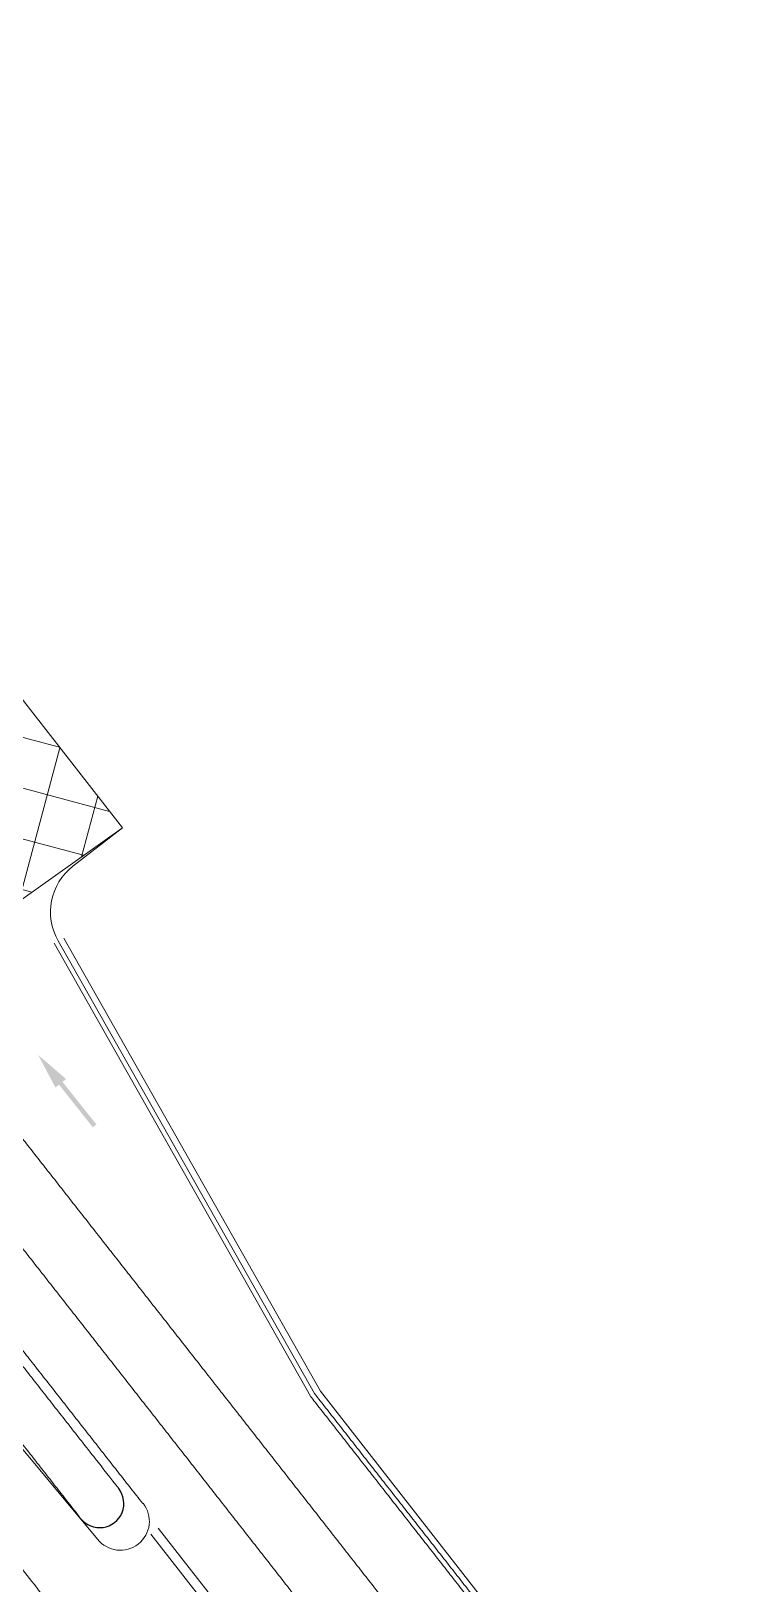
# Model space of a CAD drawing. Header units: millimetres. Extents: x 523446 to 528898, y 388189 to 392165.
# Drawn here: x 524459.6 to 524496.1, y 390439 to 390519.3 of the extents above; entities that cross this region are included whole.
import ezdxf

# ---------------------------------------------------------------- set-up
doc = ezdxf.new("R2010")
doc.units = ezdxf.units.MM
for name, pattern in [('ACAD_ISO03W100', [30, 12, -18]), ('ACAD_ISO04W100', [30, 24, -3, 0, -3]), ('白色虚线3米', [6, 3, -3])]:
    doc.linetypes.add(name, pattern=pattern)
for name, color, linetype in [('000', 7, 'Continuous'), ('000-scy-护栏', 160, 'ACAD_ISO03W100'), ('000-scy-箭头', 7, 'Continuous'), ('000-scy-道路标线', 122, '白色虚线3米'), ('MEDS道路平面中线-GSS', 7, 'Continuous'), ('侧分带与渠化岛', 3, 'Continuous'), ('车行道边线', 5, 'ACAD_ISO04W100')]:
    doc.layers.add(name, color=color, linetype=linetype)
doc.layers.add('000-scy-车道标线(实)', color=7, linetype='Continuous', lineweight=40)

msp = doc.modelspace()

# ---------------------------------------------------------------- hatches: boundary and pattern name
at = {"layer": '000', "linetype": 'ByBlock', "lineweight": 0}
h = msp.add_hatch(dxfattribs=at)
h.set_pattern_fill('ANSI37', color=2, scale=0.8, angle=30, style=0)
edge = h.paths.add_edge_path()
edge.add_line((524410.163, 390513.197), (524422.972, 390522.169))
edge.add_arc((524425.736, 390524.644), 3.71, 221.84729, 337.29185)
edge.add_line((524429.159, 390523.212), (524464.292, 390478.13))
edge.add_line((524464.292, 390478.13), (524446.965, 390465.807))
edge.add_line((524446.965, 390465.807), (524408.932, 390514.783))
edge.add_line((524408.932, 390514.783), (524410.163, 390513.197))
at = {"layer": '000-scy-箭头', "linetype": 'ByBlock', "lineweight": 0}
msp.add_hatch(color=4, dxfattribs=at).paths.add_polyline_path([(524461.382, 390465.132), (524461.198, 390464.986), (524462.949, 390462.785), (524462.766, 390462.639), (524461.015, 390464.84), (524460.831, 390464.694), (524459.939, 390466.38)])

# ---------------------------------------------------------------- linework, layer by layer
at = {"layer": '000-scy-护栏', "linetype": 'ByBlock', "lineweight": 0, "ltscale": 0.2}
msp.add_lwpolyline([(524503.764, 390421.061, -0.067788), (524498.102, 390422.562, -0.038016), (524492.471, 390426.429, -0.032173), (524489.563, 390429.741), (524474.532, 390448.99), (524461.266, 390472.418)], format="xyb", dxfattribs=at)
at = {"layer": '000-scy-车道标线(实)', "color": 4, "linetype": 'ByBlock', "lineweight": 0, "ltscale": 0.5}
msp.add_line((524463.009, 390441.337), (524451.779, 390454.812), dxfattribs=at)
at = {"layer": '000-scy-车道标线(实)', "color": 2, "linetype": 'ByBlock', "lineweight": 0}
msp.add_lwpolyline([(524410.163, 390513.197), (524422.972, 390522.169), (524422.972, 390522.169, 0.551145), (524429.159, 390523.212), (524464.292, 390478.13), (524446.965, 390465.807), (524408.932, 390514.783)], format="xyb", close=True, dxfattribs=at)
at = {"layer": '000-scy-车道标线(实)', "color": 4, "linetype": 'ByBlock', "lineweight": 0, "ltscale": 0.5}
msp.add_lwpolyline([(524474.013, 390448.741), (524460.757, 390472.153)], dxfattribs=at)
for points in [[(524451.617, 390460.688, 0.000009), (524452.2, 390459.945, 0.000009), (524452.783, 390459.202, 0.000009), (524453.366, 390458.459, 0.000009), (524453.95, 390457.715, 0.000009), (524454.533, 390456.972, 0.000009), (524455.116, 390456.229, 0.000009), (524455.699, 390455.486, 0.000008), (524456.282, 390454.742, 0.000008), (524456.865, 390453.999, 0.000008), (524457.448, 390453.255, 0.000008), (524458.031, 390452.512, 0.000008), (524458.613, 390451.769, 0.000008), (524459.196, 390451.025, 0.000008), (524459.779, 390450.282, 0.000008), (524460.362, 390449.538, 0.000008), (524460.945, 390448.795, 0.000008), (524461.528, 390448.051, 0.000008), (524462.11, 390447.308, 0.000008), (524462.693, 390446.564, 0.000008), (524463.276, 390445.821, 0.000008), (524463.858, 390445.077, 0.000007), (524464.441, 390444.334, 0.000007), (524465.024, 390443.59, 0.000004), (524465.345, 390443.179, 0.000004)], [(524450.351, 390445.29, 0.000008), (524450.933, 390444.547, 0.000008), (524451.516, 390443.803, 0.000008), (524452.099, 390443.06, 0.000008), (524452.681, 390442.317, 0.000008), (524453.264, 390441.574, 0.000008), (524453.846, 390440.831, 0.000008), (524454.429, 390440.087, 0.000008), (524455.011, 390439.344, 0.000008), (524455.594, 390438.601, 0.000007), (524456.176, 390437.857, 0.000007), (524456.759, 390437.114, 0.000007), (524457.341, 390436.371, 0.000007), (524457.923, 390435.627, 0.000007), (524458.506, 390434.884, 0.000007), (524459.088, 390434.14, 0.000007), (524459.671, 390433.397, 0.000007), (524460.253, 390432.654, 0.000007), (524460.835, 390431.91, 0.000007), (524461.417, 390431.167, 0.000007), (524462, 390430.423, 0.000007), (524462.582, 390429.68, 0.000007), (524463.164, 390428.936, 0.000007), (524463.746, 390428.193, 0.000006), (524464.328, 390427.449, 0.000006)], [(524450.351, 390445.29, 0.000008), (524450.933, 390444.547, 0.000008), (524451.516, 390443.803, 0.000008), (524452.099, 390443.06, 0.000008), (524452.681, 390442.317, 0.000008), (524453.264, 390441.574, 0.000008), (524453.846, 390440.831, 0.000008), (524454.429, 390440.087, 0.000008), (524455.011, 390439.344, 0.000008), (524455.594, 390438.601, 0.000007), (524456.176, 390437.857, 0.000007), (524456.759, 390437.114, 0.000007), (524457.341, 390436.371, 0.000007), (524457.923, 390435.627, 0.000007), (524458.506, 390434.884, 0.000007), (524459.088, 390434.14, 0.000007), (524459.671, 390433.397, 0.000007), (524460.253, 390432.654, 0.000007), (524460.835, 390431.91, 0.000007), (524461.417, 390431.167, 0.000007), (524462, 390430.423, 0.000007), (524462.582, 390429.68, 0.000007), (524463.164, 390428.936, 0.000007), (524463.746, 390428.193, 0.000006), (524464.328, 390427.449, 0.000006)], [(524442.689, 390444.529, 0.000051), (524446.401, 390439.793, 0.000008), (524446.983, 390439.05, 0.000008), (524447.566, 390438.307, 0.000008), (524448.148, 390437.564, 0.000008), (524448.73, 390436.821, 0.000008), (524449.313, 390436.078, 0.000008), (524449.895, 390435.335, 0.000008), (524450.478, 390434.591, 0.000007), (524451.06, 390433.848, 0.000007), (524451.642, 390433.105, 0.000007), (524452.225, 390432.362, 0.000007), (524452.807, 390431.619, 0.000007), (524453.389, 390430.875, 0.000007), (524453.971, 390430.132, 0.000007), (524454.554, 390429.389, 0.000007), (524455.136, 390428.645, 0.000007)], [(524440.128, 390442.527, 0.000051), (524443.843, 390437.788, 0.000008), (524444.425, 390437.045, 0.000008), (524445.008, 390436.302, 0.000008), (524445.59, 390435.559, 0.000008), (524446.173, 390434.816, 0.000008), (524446.755, 390434.073, 0.000008), (524447.337, 390433.33, 0.000008), (524447.92, 390432.587, 0.000007), (524448.502, 390431.844, 0.000007), (524449.084, 390431.101, 0.000007), (524449.666, 390430.357, 0.000007), (524450.248, 390429.614, 0.000007), (524450.831, 390428.871, 0.000007)], [(524448.043, 390442.965, 0.000005), (524448.376, 390442.541, 0.000008), (524448.958, 390441.798, 0.000008), (524449.541, 390441.055, 0.000008), (524450.123, 390440.312, 0.000008), (524450.706, 390439.569, 0.000008), (524451.288, 390438.826, 0.000008), (524451.871, 390438.082, 0.000008), (524452.453, 390437.339, 0.000008), (524453.036, 390436.596, 0.000007), (524453.618, 390435.853, 0.000007), (524454.2, 390435.11, 0.000007), (524454.783, 390434.366, 0.000007), (524455.365, 390433.623, 0.000007), (524455.947, 390432.88, 0.000007), (524456.53, 390432.136, 0.000007), (524457.112, 390431.393, 0.000007), (524457.694, 390430.65, 0.000007), (524458.276, 390429.906, 0.000007), (524458.859, 390429.163, 0.000007), (524459.441, 390428.419, 0.000007), (524460.023, 390427.676, 0.000007)], [(524474.022, 390448.724, 0.000003), (524474.257, 390448.424, 0.000007), (524474.84, 390447.68, 0.000007), (524475.423, 390446.937, 0.000007), (524476.006, 390446.193, 0.000007), (524476.588, 390445.449, 0.000007), (524477.171, 390444.705, 0.000007), (524477.753, 390443.961, 0.000007), (524478.336, 390443.217, 0.000007), (524478.919, 390442.473, 0.000007), (524479.501, 390441.729, 0.000007), (524480.084, 390440.985, 0.000006), (524480.666, 390440.241, 0.000006), (524481.249, 390439.497, 0.000006), (524481.831, 390438.753, 0.000006), (524482.414, 390438.009, 0.000006), (524482.996, 390437.265, 0.000006), (524483.578, 390436.521, 0.000006), (524484.161, 390435.777, 0.000006), (524484.743, 390435.033, 0.000006), (524485.326, 390434.289, 0.000006), (524485.908, 390433.545, 0.000006), (524486.49, 390432.801, 0.000006), (524487.072, 390432.057, 0.000006), (524487.655, 390431.313, 0.000006), (524488.237, 390430.568, 0.000005), (524488.819, 390429.824, 0.000005), (524489.401, 390429.08, 0.000005), (524489.983, 390428.336, 0.000005), (524490.566, 390427.592, 0.000005), (524491.148, 390426.848, 0.000005), (524491.73, 390426.104, 0.000005), (524492.312, 390425.359)]]:
    msp.add_lwpolyline(points, format="xyb", dxfattribs=at)
msp.add_arc((524464.187, 390442.265), 1.5, 218.26614, 38.26614, dxfattribs=at)
at = {"layer": '000-scy-道路标线', "linetype": 'ByBlock', "lineweight": 0, "flags": 128}
for points in [[(524453.426, 390469.316, 0.000009), (524454.01, 390468.572, 0.000009), (524454.593, 390467.829, 0.000009), (524455.177, 390467.086, 0.000009), (524455.76, 390466.342, 0.000009), (524456.344, 390465.599, 0.000009), (524456.927, 390464.856, 0.000009), (524457.51, 390464.112, 0.000009), (524458.094, 390463.369, 0.000009), (524458.677, 390462.625, 0.000009), (524459.26, 390461.882, 0.000009), (524459.843, 390461.138, 0.000009), (524460.427, 390460.395, 0.000009), (524461.01, 390459.651, 0.000008), (524461.593, 390458.908, 0.000008), (524462.176, 390458.164, 0.000008), (524462.759, 390457.421, 0.000008), (524463.342, 390456.677, 0.000008), (524463.925, 390455.934, 0.000008), (524464.508, 390455.19, 0.000008), (524465.091, 390454.447, 0.000008), (524465.674, 390453.703, 0.000008), (524466.257, 390452.959, 0.000008), (524466.84, 390452.216, 0.000008), (524467.423, 390451.472, 0.000008), (524468.006, 390450.728, 0.000008), (524468.589, 390449.985, 0.000008), (524469.171, 390449.241, 0.000007), (524469.754, 390448.497, 0.000007), (524470.337, 390447.753, 0.000007), (524470.92, 390447.01, 0.000007), (524471.502, 390446.266, 0.000007), (524472.085, 390445.522, 0.000007), (524472.668, 390444.778, 0.000007), (524473.25, 390444.034, 0.000007), (524473.833, 390443.291, 0.000007), (524474.415, 390442.547, 0.000007), (524474.998, 390441.803, 0.000007), (524475.581, 390441.059, 0.000007), (524476.163, 390440.315, 0.000007), (524476.746, 390439.571, 0.000007), (524477.328, 390438.827, 0.000006), (524477.91, 390438.083, 0.000006), (524478.493, 390437.34, 0.000006), (524479.075, 390436.596, 0.000006), (524479.658, 390435.852, 0.000006), (524480.24, 390435.108, 0.000006), (524480.822, 390434.364, 0.000006), (524481.405, 390433.62, 0.000006), (524481.987, 390432.876, 0.000006), (524482.569, 390432.132, 0.000006), (524483.152, 390431.388, 0.000006), (524483.734, 390430.644, 0.000006), (524484.316, 390429.9, 0.000006), (524484.898, 390429.156, 0.000006), (524485.48, 390428.412, 0.000005), (524486.063, 390427.668, 0.000005), (524486.645, 390426.923, 0.000005), (524487.227, 390426.179, 0.000005), (524487.809, 390425.435, 0.000005), (524488.391, 390424.691, 0.000005)], [(524451.84, 390465.668, 0.000009), (524452.424, 390464.925, 0.000009), (524453.007, 390464.181, 0.000009), (524453.59, 390463.438, 0.000009), (524454.174, 390462.695, 0.000009), (524454.757, 390461.951, 0.000009), (524455.34, 390461.208, 0.000009), (524455.923, 390460.465, 0.000009), (524456.507, 390459.721, 0.000009), (524457.09, 390458.978, 0.000009), (524457.673, 390458.235, 0.000009), (524458.256, 390457.491, 0.000008), (524458.839, 390456.748, 0.000008), (524459.422, 390456.004, 0.000008), (524460.005, 390455.261, 0.000008), (524460.588, 390454.518, 0.000008), (524461.171, 390453.774, 0.000008), (524461.754, 390453.031, 0.000008), (524462.337, 390452.287, 0.000008), (524462.92, 390451.544, 0.000008), (524463.503, 390450.8, 0.000008), (524464.085, 390450.056, 0.000008), (524464.668, 390449.313, 0.000008), (524465.251, 390448.569, 0.000008), (524465.834, 390447.826, 0.000008), (524466.416, 390447.082, 0.000007), (524466.999, 390446.338, 0.000007), (524467.582, 390445.595, 0.000007), (524468.165, 390444.851, 0.000007), (524468.747, 390444.107, 0.000007), (524469.33, 390443.364, 0.000007), (524469.912, 390442.62, 0.000007), (524470.495, 390441.876, 0.000007), (524471.077, 390441.132, 0.000007), (524471.66, 390440.389, 0.000007), (524472.243, 390439.645, 0.000007), (524472.825, 390438.901, 0.000007), (524473.407, 390438.157, 0.000007), (524473.99, 390437.413, 0.000007), (524474.572, 390436.67, 0.000006), (524475.155, 390435.926, 0.000006), (524475.737, 390435.182, 0.000006), (524476.319, 390434.438, 0.000006), (524476.902, 390433.694, 0.000006), (524477.484, 390432.95, 0.000006), (524478.066, 390432.206, 0.000006), (524478.649, 390431.462, 0.000006), (524479.231, 390430.719, 0.000006), (524479.813, 390429.975, 0.000006), (524480.395, 390429.231, 0.000006), (524480.978, 390428.487, 0.000006), (524481.56, 390427.743, 0.000006), (524482.142, 390426.999, 0.000006), (524482.724, 390426.255, 0.000005), (524483.306, 390425.511, 0.000005)]]:
    msp.add_lwpolyline(points, format="xyb", dxfattribs=at)
at = {"layer": '000-scy-道路标线', "color": 4, "linetype": 'ByBlock', "lineweight": 0, "ltscale": 0.05, "flags": 128}
for points in [[(524465.755, 390441.596), (524469.813, 390436.4)], [(524466.149, 390441.904), (524470.207, 390436.708)]]:
    msp.add_lwpolyline(points, dxfattribs=at)
at = {"layer": 'MEDS道路平面中线-GSS', "color": 6, "linetype": 'ByBlock', "lineweight": 0}
for points in [[(524512.562, 390371.436, 0.000001), (524511.611, 390372.654, 0.000001), (524510.659, 390373.872, 0.000002), (524509.708, 390375.089, 0.000002), (524508.757, 390376.307, 0.000002)], [(524469.73, 390426.226, 0.00001), (524468.778, 390427.443, 0.00001), (524467.825, 390428.66, 0.00001), (524466.872, 390429.877, 0.000011), (524465.92, 390431.094, 0.000011), (524464.967, 390432.311, 0.000011), (524464.014, 390433.528, 0.000011), (524463.061, 390434.744, 0.000011), (524462.108, 390435.961, 0.000012), (524461.155, 390437.178, 0.000012), (524460.202, 390438.394, 0.000012), (524459.249, 390439.611, 0.000012), (524458.296, 390440.827, 0.000012), (524457.342, 390442.044, 0.000012), (524456.389, 390443.26, 0.000013), (524455.436, 390444.476, 0.000013), (524454.482, 390445.693, 0.000013), (524453.529, 390446.909, 0.000013), (524452.575, 390448.125, 0.000013), (524451.622, 390449.341, 0.000014), (524450.668, 390450.557, 0.000014)]]:
    msp.add_lwpolyline(points, format="xyb", dxfattribs=at)
at = {"layer": '侧分带与渠化岛', "color": 3, "linetype": 'Continuous', "lineweight": 0, "flags": 128}
for points in [[(524442.24, 390471.821, -0.000001), (524442.473, 390471.525, -0.000003), (524443.056, 390470.782, -0.000003), (524443.64, 390470.039, -0.000002), (524444.223, 390469.296, -0.000002), (524444.807, 390468.553, -0.000002), (524445.39, 390467.81, -0.000002), (524445.974, 390467.067, -0.000002), (524446.557, 390466.324, -0.000002), (524447.141, 390465.581, -0.000002), (524447.724, 390464.838, -0.000002), (524448.307, 390464.095, -0.000002), (524448.891, 390463.352, -0.000002), (524449.474, 390462.609, -0.000002), (524450.057, 390461.866, -0.000002), (524450.641, 390461.123, -0.000002), (524451.224, 390460.38, -0.000002), (524451.807, 390459.636, -0.000002), (524452.39, 390458.893, -0.000002), (524452.973, 390458.15, -0.000002), (524453.556, 390457.407, -0.000002), (524454.139, 390456.663, -0.000002), (524454.722, 390455.92, -0.000002), (524455.305, 390455.177, -0.000002), (524455.888, 390454.434, -0.000002), (524456.471, 390453.69, -0.000002), (524457.054, 390452.947, -0.000002), (524457.637, 390452.203, -0.000002), (524458.22, 390451.46, -0.000002), (524458.803, 390450.717, -0.000002), (524459.386, 390449.973, -0.000002), (524459.969, 390449.23, -0.000002), (524460.551, 390448.486, -0.000002), (524461.134, 390447.743, -0.000002), (524461.717, 390446.999, -0.000002), (524462.3, 390446.256, -0.000002), (524462.882, 390445.512, -0.000004), (524464.102, 390443.956)], [(524440.274, 390470.276, -0.000001), (524440.507, 390469.98, -0.000003), (524441.09, 390469.238, -0.000003), (524441.674, 390468.495, -0.000002), (524442.257, 390467.752, -0.000002), (524442.841, 390467.009, -0.000002), (524443.424, 390466.266, -0.000002), (524444.008, 390465.523, -0.000002), (524444.591, 390464.78, -0.000002), (524445.174, 390464.037, -0.000002), (524445.758, 390463.294, -0.000002), (524446.341, 390462.551, -0.000002), (524446.924, 390461.808, -0.000002), (524447.508, 390461.065, -0.000002), (524448.091, 390460.322, -0.000002), (524448.674, 390459.579, -0.000002), (524449.257, 390458.836, -0.000002), (524449.84, 390458.093, -0.000002), (524450.423, 390457.35, -0.000002), (524451.006, 390456.607, -0.000002), (524451.589, 390455.864, -0.000002), (524452.172, 390455.12, -0.000002), (524452.755, 390454.377, -0.000002), (524453.338, 390453.634, -0.000002), (524453.921, 390452.891, -0.000002), (524454.504, 390452.147, -0.000002), (524455.087, 390451.404, -0.000002), (524455.67, 390450.661, -0.000002), (524456.253, 390449.917, -0.000002), (524456.836, 390449.174, -0.000002), (524457.418, 390448.431, -0.000002), (524458.001, 390447.687, -0.000002), (524458.584, 390446.944, -0.000002), (524459.167, 390446.201, -0.000002), (524459.749, 390445.457, -0.000002), (524460.332, 390444.714, -0.000002), (524460.915, 390443.97, -0.000002), (524461.497, 390443.227, -0.000002), (524462.08, 390442.483), (524462.134, 390442.414)], [(524450.54, 390444.238, 0.000008), (524451.123, 390443.495, 0.000008), (524451.705, 390442.752, 0.000008), (524452.288, 390442.009, 0.000008), (524452.87, 390441.265, 0.000008), (524453.453, 390440.522, 0.000008), (524454.035, 390439.779, 0.000008), (524454.618, 390439.036, 0.000008), (524455.2, 390438.292, 0.000007), (524455.783, 390437.549, 0.000007), (524456.365, 390436.806, 0.000007), (524456.948, 390436.062, 0.000007), (524457.53, 390435.319, 0.000007), (524458.112, 390434.576, 0.000007), (524458.695, 390433.832, 0.000007), (524459.277, 390433.089, 0.000007), (524459.859, 390432.345, 0.000007), (524460.441, 390431.602, 0.000007), (524461.024, 390430.858, 0.000007), (524461.606, 390430.115, 0.000007), (524462.188, 390429.371, 0.000007), (524462.77, 390428.628, 0.000007), (524463.353, 390427.884, 0.000006)], [(524450.32, 390440.466, 0.000008), (524450.903, 390439.723, 0.000008), (524451.485, 390438.98, 0.000008), (524452.068, 390438.237, 0.000008), (524452.65, 390437.493, 0.000008), (524453.232, 390436.75, 0.000007), (524453.815, 390436.007, 0.000007), (524454.397, 390435.264, 0.000007), (524454.98, 390434.52, 0.000007), (524455.562, 390433.777, 0.000007), (524456.144, 390433.034, 0.000007), (524456.727, 390432.29, 0.000007), (524457.309, 390431.547, 0.000007), (524457.891, 390430.804, 0.000007), (524458.473, 390430.06, 0.000007), (524459.056, 390429.317, 0.000007), (524459.638, 390428.573, 0.000007), (524460.22, 390427.83, 0.000007)]]:
    msp.add_lwpolyline(points, format="xyb", dxfattribs=at)
at = {"layer": '侧分带与渠化岛', "color": 3, "linetype": 'Continuous', "lineweight": -3}
msp.add_arc((524463.118, 390443.185), 1.25, 218.08006, 38.08027, dxfattribs=at)
at = {"layer": '车行道边线', "color": 5, "linetype": 'Continuous', "lineweight": 0}
for points in [[(524464.292, 390478.13), (524461.732, 390476.135)], [(524474.231, 390448.864), (524460.974, 390472.276)]]:
    msp.add_lwpolyline(points, dxfattribs=at)
for points in [[(524461.732, 390476.135, 0.373421), (524460.974, 390472.276)], [(524474.231, 390448.864, 0.000003), (524474.454, 390448.579, 0.000007), (524475.037, 390447.835, 0.000007), (524475.62, 390447.091, 0.000007), (524476.202, 390446.347, 0.000007), (524476.785, 390445.603, 0.000007), (524477.368, 390444.859, 0.000007), (524477.95, 390444.115, 0.000007), (524478.533, 390443.371, 0.000007), (524479.115, 390442.627, 0.000007), (524479.698, 390441.883, 0.000007), (524480.281, 390441.139, 0.000006), (524480.863, 390440.395, 0.000006), (524481.446, 390439.651, 0.000006), (524482.028, 390438.907, 0.000006), (524482.61, 390438.163, 0.000006), (524483.193, 390437.419, 0.000006), (524483.775, 390436.675, 0.000006), (524484.358, 390435.931, 0.000006), (524484.94, 390435.187, 0.000006), (524485.522, 390434.443, 0.000006), (524486.105, 390433.699, 0.000006), (524486.687, 390432.955, 0.000006), (524487.269, 390432.211, 0.000006), (524487.852, 390431.467, 0.000006), (524488.434, 390430.722, 0.000005), (524489.016, 390429.978, 0.000005), (524489.598, 390429.234, 0.000005), (524490.392, 390428.219)]]:
    msp.add_lwpolyline(points, format="xyb", dxfattribs=at)

doc.saveas('drawing.dxf')
